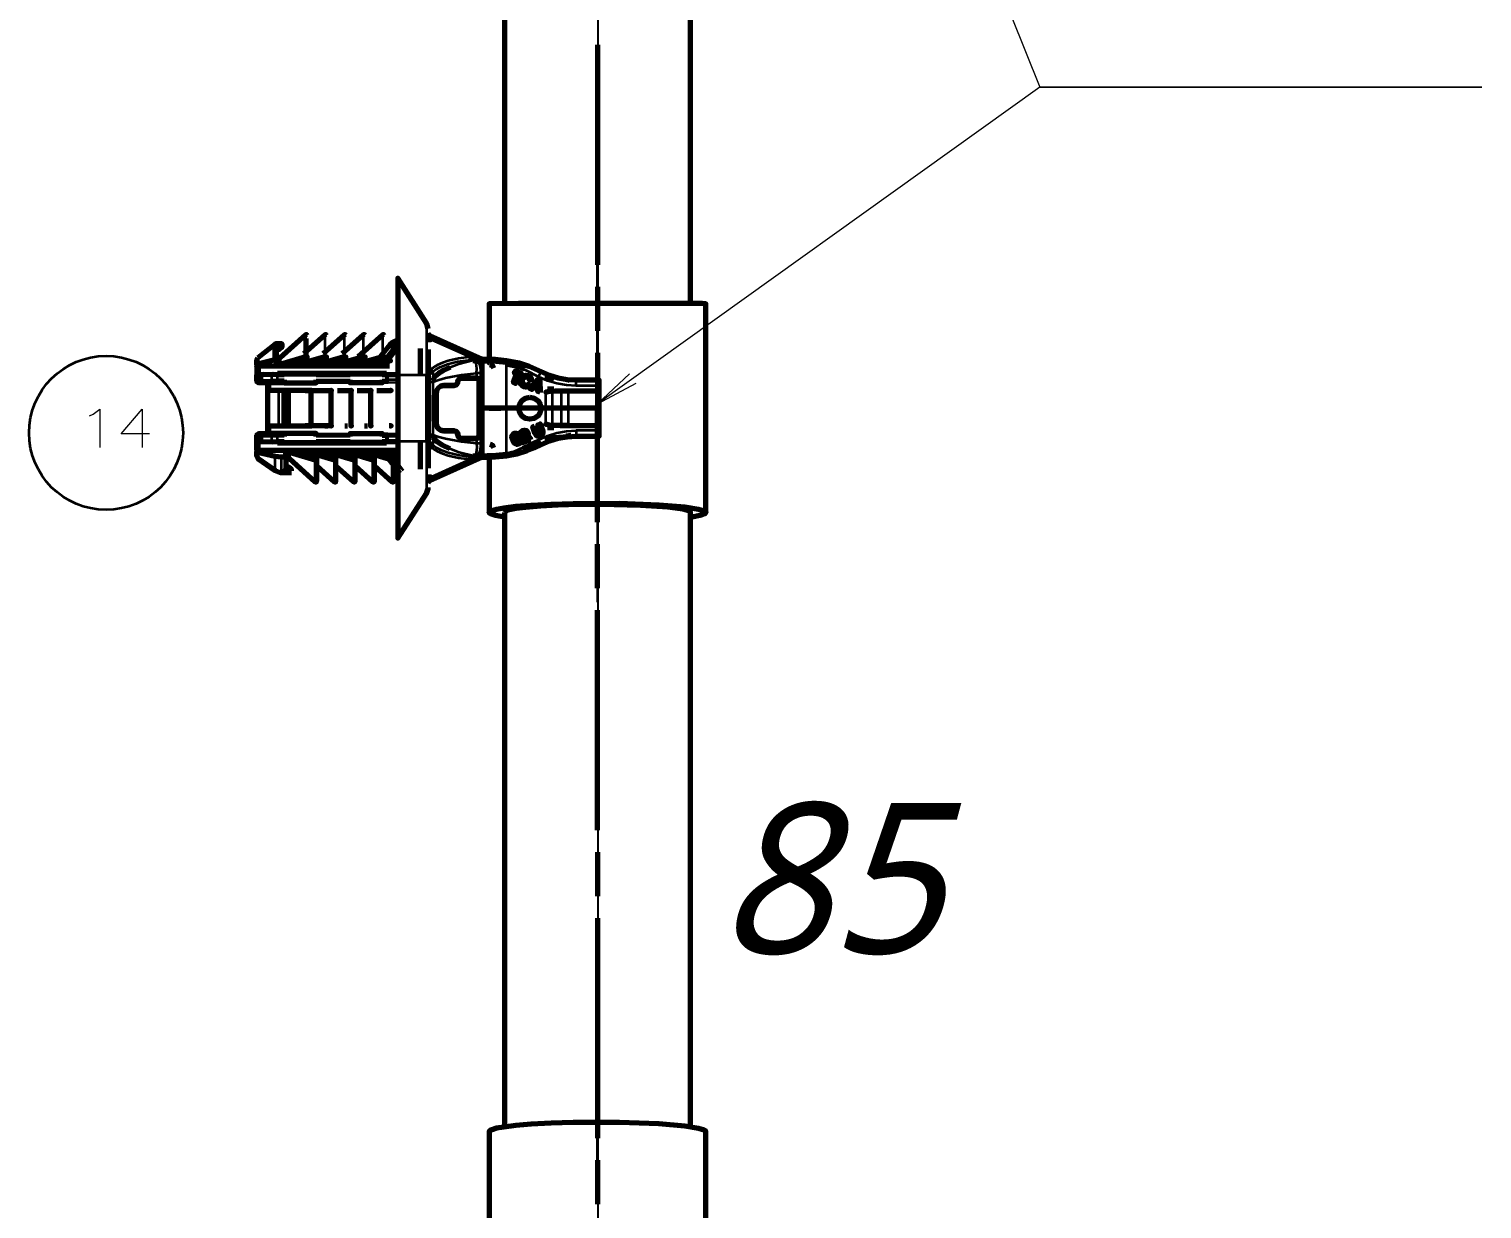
# Model space of a CAD drawing. Header units: millimetres. Extents: x 0 to 174, y 0 to 33.
# Drawn here: x 30.282 to 32.883, y 9.154 to 11.265 of the extents above; entities that cross this region are included whole.
import ezdxf

# ---------------------------------------------------------------- set-up
doc = ezdxf.new("R2010")
doc.units = ezdxf.units.MM
for name, color, linetype in [('GREEN_CENTERLINE_CONFIRMED', 7, 'Continuous'), ('GREEN_CENTERLINE_INFERRED', 7, 'Continuous'), ('PDF_Text', 7, 'Continuous')]:
    doc.layers.add(name, color=color, linetype=linetype)
doc.layers.add('PDF_Geomertry', color=7, linetype='Continuous', true_color=0x405f80)
doc.styles.add('PDF Lucida Handwriting Italic', font='')
doc.styles.get('PDF Lucida Handwriting Italic').set_extended_font_data('Lucida Handwriting', italic=True)

# ---------------------------------------------------------------- blocks, each defined once
blk = doc.blocks.new('SYM_14_051')
at = {"layer": 'PDF_Geomertry', "lineweight": 70}
for points in [[(-0.0018, -0.1567), (-0.0042, -0.1474), (-0.0049, -0.1461), (-0.056, -0.066), (-0.056, -0.2396), (-0.056, -0.3576), (-0.056, -0.4804), (-0.056, -0.5181), (-0.056, -0.5279), (-0.056, -0.5297), (-0.056, -0.5312), (-0.0049, -0.4511), (-0.0018, -0.4421), (-0.0018, -0.4406)], [(-0.2208, -0.1737), (-0.2208, -0.1796), (-0.2208, -0.2065), (-0.2671, -0.2201), (-0.2704, -0.2206), (-0.2715, -0.2206), (-0.2735, -0.2199), (-0.2735, -0.2124), (-0.2735, -0.2001), (-0.2735, -0.1911)], [(-0.2183, -0.1682), (-0.2199, -0.1667), (-0.2208, -0.1671), (-0.2671, -0.2087), (-0.2704, -0.21)], [(-0.1839, -0.1682), (-0.1854, -0.1667), (-0.1864, -0.1671), (-0.2246, -0.2014)], [(-0.1494, -0.1682), (-0.151, -0.1667), (-0.1519, -0.1671), (-0.1901, -0.2014)], [(-0.115, -0.1682), (-0.1165, -0.1667), (-0.1175, -0.1671), (-0.1557, -0.2014)], [(-0.0806, -0.1682), (-0.0821, -0.1667), (-0.0831, -0.1671), (-0.1271, -0.2067)], [(-0.0608, -0.1783), (-0.066, -0.181), (-0.0622, -0.1879), (-0.066, -0.181), (-0.0707, -0.185), (-0.09, -0.2097)], [(-0.0572, -0.1853), (-0.0608, -0.1783), (-0.0575, -0.1769), (-0.0539, -0.1765)], [(0.096, -0.2111), (0.0944, -0.2107), (0.0011, -0.1692), (0.0032, -0.1756), (0.0011, -0.1692), (-0.001, -0.1674), (-0.0018, -0.1647)], [(-0.0018, -0.1756), (-0.0011, -0.1756), (0.0032, -0.1756)], [(-0.2636, -0.1835), (-0.2636, -0.1868), (-0.2636, -0.185), (-0.2636, -0.1835), (-0.275, -0.1835), (-0.2758, -0.1837), (-0.3071, -0.2085)], [(-0.2735, -0.2124), (-0.2744, -0.2118), (-0.2758, -0.2119), (-0.2758, -0.1931), (-0.2758, -0.1887), (-0.2758, -0.1875)], [(-0.2636, -0.1868), (-0.2636, -0.1869), (-0.2636, -0.1874), (-0.2636, -0.1882), (-0.2636, -0.1889), (-0.2637, -0.1896), (-0.2642, -0.1901), (-0.2685, -0.1932), (-0.2685, -0.1911), (-0.2735, -0.1911), (-0.2736, -0.19), (-0.269, -0.1882), (-0.2719, -0.1872), (-0.275, -0.1868), (-0.2736, -0.19)], [(-0.2735, -0.2081), (-0.2715, -0.21)], [(-0.0717, -0.2206), (-0.1056, -0.2206), (-0.1072, -0.2203), (-0.1082, -0.2199), (-0.1085, -0.2197), (-0.1085, -0.2196), (-0.1085, -0.2193), (-0.1083, -0.2192), (-0.1078, -0.2189), (-0.081, -0.2093), (-0.0807, -0.209), (-0.0806, -0.2089), (-0.0806, -0.2087), (-0.0806, -0.2069), (-0.0814, -0.2065), (-0.0831, -0.2065), (-0.1271, -0.2194), (-0.131, -0.2203), (-0.1356, -0.2206), (-0.14, -0.2206), (-0.1417, -0.2203), (-0.1426, -0.2199), (-0.1429, -0.2197), (-0.1429, -0.2196), (-0.1429, -0.2193), (-0.1428, -0.2192), (-0.1422, -0.2189), (-0.1156, -0.2093), (-0.1151, -0.209), (-0.115, -0.2089), (-0.115, -0.2087), (-0.115, -0.2069), (-0.1158, -0.2065), (-0.1175, -0.2065), (-0.1615, -0.2194), (-0.1654, -0.2203), (-0.17, -0.2206), (-0.1744, -0.2206), (-0.1761, -0.2203), (-0.1771, -0.2199), (-0.1774, -0.2197), (-0.1774, -0.2196), (-0.1774, -0.2193), (-0.1772, -0.2192), (-0.1767, -0.2189), (-0.1499, -0.2093), (-0.1496, -0.209), (-0.1494, -0.2089), (-0.1494, -0.2087), (-0.1494, -0.2069), (-0.1503, -0.2065), (-0.1519, -0.2065), (-0.196, -0.2194), (-0.1999, -0.2203), (-0.2044, -0.2206), (-0.2089, -0.2206), (-0.2106, -0.2203), (-0.2117, -0.2199), (-0.2118, -0.2197), (-0.2118, -0.2196), (-0.2118, -0.2193), (-0.2117, -0.2192), (-0.2111, -0.2189), (-0.1844, -0.2093), (-0.184, -0.209), (-0.1839, -0.2089), (-0.1839, -0.2087), (-0.1839, -0.2069), (-0.1847, -0.2065), (-0.1864, -0.2065), (-0.2304, -0.2194), (-0.2343, -0.2203), (-0.2389, -0.2206), (-0.2433, -0.2206), (-0.245, -0.2203), (-0.2461, -0.2199), (-0.2462, -0.2197), (-0.2462, -0.2196), (-0.2462, -0.2193), (-0.2461, -0.2192), (-0.2456, -0.2189), (-0.2189, -0.2093), (-0.2185, -0.209), (-0.2183, -0.2089), (-0.2183, -0.2087), (-0.2183, -0.2069), (-0.2192, -0.2065), (-0.2208, -0.2065)], [(-0.0696, -0.2136), (-0.0774, -0.2151), (-0.0778, -0.2124), (-0.0718, -0.2089), (-0.0725, -0.211), (-0.0715, -0.2129), (-0.0696, -0.2136), (-0.0711, -0.2132), (-0.0722, -0.2119), (-0.0725, -0.2104), (-0.0718, -0.2089), (-0.061, -0.1949), (-0.0578, -0.1922), (-0.0564, -0.1915)], [(-0.0644, -0.1897), (-0.0707, -0.185)], [(-0.0165, -0.1917), (-0.0165, -0.2396)], [(-0.0018, -0.1932), (-0.0018, -0.2078), (-0.0018, -0.2396), (-0.0018, -0.3576), (-0.0018, -0.3893), (-0.0018, -0.4057)], [(0.0715, -0.2072), (0.074, -0.2087), (0.0743, -0.209), (0.081, -0.2108), (0.0881, -0.2111), (0.0888, -0.2111), (0.09, -0.2111), (0.0926, -0.2111), (0.0992, -0.2111), (0.0974, -0.2115), (0.0954, -0.2129), (0.0944, -0.2161)], [(0.0944, -0.2107), (0.0743, -0.2072)], [(-0.3089, -0.2124), (-0.3089, -0.2126), (-0.3089, -0.2147), (-0.3089, -0.2212), (-0.3089, -0.2147), (-0.3089, -0.2129), (-0.3089, -0.2124), (-0.3069, -0.2085)], [(-0.2758, -0.2119), (-0.3071, -0.22), (-0.3089, -0.2212), (-0.3089, -0.2244), (-0.3089, -0.2307), (-0.3089, -0.2344), (-0.3089, -0.2376), (-0.3089, -0.2399), (-0.3089, -0.2406), (-0.3085, -0.2387), (-0.3074, -0.2371), (-0.3058, -0.236), (-0.3039, -0.2357)], [(-0.3089, -0.2244), (-0.3087, -0.224), (-0.3085, -0.2237), (-0.3075, -0.2233), (-0.3058, -0.2229), (-0.3039, -0.2228), (-0.071, -0.2228)], [(-0.0712, -0.2131), (-0.0726, -0.2112), (-0.0729, -0.2096)], [(-0.0718, -0.2089), (-0.0718, -0.2089)], [(0.0065, -0.2331), (0.0039, -0.2343), (0.0011, -0.2339), (-0.001, -0.2321), (-0.0018, -0.2294)], [(0.0375, -0.2256), (0.0258, -0.2311), (0.0165, -0.2367), (0.0115, -0.2407), (0.0071, -0.2453)], [(0.0785, -0.2132), (0.0783, -0.2132)], [(0.0786, -0.2132), (0.0821, -0.2136), (0.0863, -0.215), (0.0876, -0.2122), (0.0896, -0.2112), (0.09, -0.2111)], [(0.0926, -0.2111), (0.091, -0.2115), (0.0894, -0.2125), (0.0885, -0.2142), (0.0882, -0.2161)], [(0.0946, -0.3811), (0.0946, -0.2161)], [(0.0992, -0.3861), (0.1075, -0.3861), (0.1183, -0.3858), (0.1383, -0.3837), (0.1571, -0.38), (0.1754, -0.3744), (0.1881, -0.3694), (0.2003, -0.3637), (0.2151, -0.3572), (0.2307, -0.3524), (0.2468, -0.3496), (0.2629, -0.3486), (0.3043, -0.3486), (0.3043, -0.3386), (0.3043, -0.3324), (0.3043, -0.3299), (0.3043, -0.3274), (0.3043, -0.2699), (0.3043, -0.2674), (0.3043, -0.2649), (0.3043, -0.2586), (0.3043, -0.2486), (0.2629, -0.2486), (0.2468, -0.2476), (0.2307, -0.2447), (0.2151, -0.24), (0.2003, -0.2335), (0.1788, -0.224), (0.161, -0.2182), (0.1383, -0.2135), (0.1183, -0.2114), (0.1075, -0.2111), (0.0992, -0.2111)], [(0.1079, -0.2174), (0.1075, -0.2174), (0.1067, -0.2142), (0.1043, -0.2119), (0.1013, -0.2111)], [(0.1039, -0.2161), (0.105, -0.2125), (0.1061, -0.2115), (0.1075, -0.2111)], [(0.1157, -0.2271), (0.1144, -0.2237), (0.1125, -0.2219), (0.1092, -0.2211)], [(0.1704, -0.2279), (0.1557, -0.2235), (0.1407, -0.2203)], [(-0.2892, -0.2533), (-0.3039, -0.2533), (-0.3058, -0.2529), (-0.3074, -0.2519), (-0.3085, -0.2503), (-0.3089, -0.2483), (-0.3089, -0.2482), (-0.3089, -0.2407), (-0.3089, -0.2406)], [(-0.3089, -0.2407), (-0.3087, -0.2407), (-0.2996, -0.2407)], [(-0.3089, -0.2482), (-0.3087, -0.2482), (-0.2996, -0.2481)], [(-0.2597, -0.344), (-0.2853, -0.344), (-0.2878, -0.344), (-0.289, -0.344), (-0.2892, -0.344), (-0.2892, -0.3392), (-0.2892, -0.3301), (-0.2876, -0.3301), (-0.2835, -0.3301), (-0.2771, -0.3301), (-0.2694, -0.3301), (-0.2622, -0.3301), (-0.2597, -0.3301), (-0.2587, -0.3301), (-0.2568, -0.3301), (-0.2537, -0.3301), (-0.2526, -0.3301), (-0.2497, -0.3301), (-0.2417, -0.3301), (-0.229, -0.3301), (-0.2133, -0.3301), (-0.2115, -0.3301), (-0.2103, -0.3301), (-0.2106, -0.3301), (-0.2114, -0.3301), (-0.2114, -0.2671), (-0.2103, -0.2671), (-0.2106, -0.2671), (-0.2115, -0.2671), (-0.2133, -0.2671), (-0.229, -0.2671), (-0.2417, -0.2671), (-0.2497, -0.2671), (-0.2526, -0.2671), (-0.2526, -0.2671), (-0.2528, -0.2671), (-0.2529, -0.2671), (-0.2537, -0.2671), (-0.2568, -0.2671), (-0.2597, -0.2671), (-0.2604, -0.2671), (-0.2622, -0.2671), (-0.2694, -0.2671), (-0.2771, -0.2671), (-0.2835, -0.2671), (-0.2876, -0.2671), (-0.2892, -0.2671), (-0.2892, -0.2581), (-0.2892, -0.2532), (-0.289, -0.2532), (-0.2878, -0.2532), (-0.2853, -0.2532), (-0.2892, -0.2532)], [(-0.2597, -0.2532), (-0.2853, -0.2532)], [(-0.2717, -0.236), (-0.0765, -0.236)], [(-0.2022, -0.2408), (-0.2022, -0.2374), (-0.2597, -0.2374), (-0.2597, -0.2408)], [(-0.2597, -0.2479), (-0.2597, -0.2533), (-0.2022, -0.2533), (-0.2022, -0.2479)], [(-0.084, -0.2408), (-0.084, -0.2374), (-0.1415, -0.2374), (-0.1415, -0.2408)], [(-0.084, -0.2479), (-0.084, -0.2533), (-0.1415, -0.2533), (-0.1415, -0.2479)], [(0.0201, -0.3378), (0.0174, -0.336), (0.0142, -0.3319), (0.0129, -0.3264), (0.0129, -0.3017), (0.0129, -0.2956), (0.0129, -0.2708), (0.0142, -0.2653), (0.0174, -0.2612), (0.0201, -0.2593), (0.0254, -0.2581), (0.0201, -0.2593)], [(0.0256, -0.2581), (0.045, -0.2579), (0.0256, -0.2581), (0.0254, -0.2581)], [(0.0488, -0.2567), (0.0508, -0.2539), (0.0513, -0.2521), (0.0497, -0.2558), (0.0488, -0.2567), (0.045, -0.2579)], [(0.0513, -0.2521), (0.0513, -0.2517), (0.0513, -0.251), (0.0519, -0.2482), (0.0536, -0.2461), (0.0575, -0.2447), (0.0536, -0.2461)], [(0.0575, -0.2447), (0.0844, -0.2446), (0.0846, -0.2446), (0.0844, -0.2446), (0.0576, -0.2447)], [(0.0844, -0.2446), (0.0844, -0.2446)], [(0.0882, -0.2461), (0.0894, -0.2496), (0.0882, -0.2461), (0.0865, -0.245), (0.0846, -0.2446)], [(0.0846, -0.3526), (0.0867, -0.3521), (0.0883, -0.3508), (0.0896, -0.3476), (0.0894, -0.3144), (0.0894, -0.3033), (0.0894, -0.2594), (0.0894, -0.2496)], [(0.2228, -0.2461), (0.2071, -0.2437)], [(0.2493, -0.2483), (0.2497, -0.2481), (0.25, -0.2479)], [(-0.2892, -0.3301), (-0.2892, -0.2671)], [(-0.2597, -0.2671), (-0.2597, -0.3301)], [(-0.2526, -0.2671), (-0.2526, -0.3301)], [(-0.2221, -0.2671), (-0.2186, -0.2671), (-0.2176, -0.2671), (-0.2174, -0.2671), (-0.2172, -0.2671), (-0.2172, -0.2671), (-0.2171, -0.2671), (-0.2143, -0.2671), (-0.2062, -0.2671), (-0.1936, -0.2671), (-0.1779, -0.2671), (-0.1761, -0.2671), (-0.1751, -0.2671), (-0.1749, -0.2671), (-0.176, -0.2671), (-0.176, -0.3301), (-0.1751, -0.3301), (-0.1749, -0.3301), (-0.1761, -0.3301), (-0.1779, -0.3301), (-0.1936, -0.3301), (-0.2062, -0.3301), (-0.2143, -0.3301), (-0.2171, -0.3301), (-0.2221, -0.3301)], [(-0.1867, -0.2671), (-0.1832, -0.2671), (-0.1822, -0.2671), (-0.1818, -0.2671), (-0.1818, -0.2671), (-0.1817, -0.2671), (-0.1817, -0.2671)], [(-0.1644, -0.2671), (-0.1582, -0.2671), (-0.1424, -0.2671), (-0.1407, -0.2671), (-0.1397, -0.2671), (-0.1394, -0.2671), (-0.1406, -0.2671), (-0.1406, -0.3301), (-0.1397, -0.3301), (-0.1394, -0.3301), (-0.1407, -0.3301), (-0.1424, -0.3301)], [(-0.1513, -0.2671), (-0.1478, -0.2671), (-0.1467, -0.2671), (-0.1464, -0.2671), (-0.1464, -0.2671), (-0.1462, -0.2671), (-0.1462, -0.2671)], [(-0.129, -0.2671), (-0.1228, -0.2671), (-0.1069, -0.2671), (-0.1053, -0.2671), (-0.1043, -0.2671), (-0.104, -0.2671), (-0.1051, -0.2671), (-0.1051, -0.3301), (-0.1043, -0.3301), (-0.104, -0.3301), (-0.1053, -0.3301), (-0.1069, -0.3301)], [(-0.1157, -0.2671), (-0.1122, -0.2671), (-0.1112, -0.2671), (-0.111, -0.2671), (-0.1108, -0.2671), (-0.1108, -0.2671), (-0.1108, -0.2671)], [(-0.0936, -0.2671), (-0.0872, -0.2671), (-0.0715, -0.2671), (-0.0699, -0.2671), (-0.0689, -0.2671), (-0.0686, -0.2671), (-0.0685, -0.2671), (-0.0685, -0.2671), (-0.0683, -0.2671), (-0.0685, -0.2671), (-0.0697, -0.2671)], [(0.2207, -0.2681), (0.2085, -0.2699), (0.2203, -0.2664), (0.2207, -0.2681), (0.2254, -0.2676), (0.235, -0.2674), (0.3043, -0.2674)], [(0.2115, -0.2636), (0.2228, -0.2636)], [(0.0129, -0.3017), (0.0129, -0.2956)], [(-0.1867, -0.3301), (-0.1817, -0.3301)], [(-0.1513, -0.3301), (-0.1462, -0.3301)], [(-0.1157, -0.3301), (-0.1108, -0.3301)], [(-0.0697, -0.3301), (-0.0715, -0.3301)], [(0.0254, -0.339), (0.0201, -0.3378), (0.0254, -0.339), (0.0256, -0.339)], [(0.3043, -0.3299), (0.235, -0.3299), (0.2254, -0.3296), (0.2207, -0.3292), (0.2203, -0.3308), (0.2085, -0.3274), (0.2207, -0.3292)], [(0.2228, -0.3336), (0.2115, -0.3336)], [(-0.2996, -0.3492), (-0.3087, -0.349), (-0.3089, -0.349), (-0.3089, -0.3487), (-0.3085, -0.3469), (-0.3074, -0.3453), (-0.3058, -0.3443), (-0.3039, -0.3439), (-0.2892, -0.3439)], [(-0.0556, -0.3744), (-0.3039, -0.3744), (-0.3075, -0.3739), (-0.3085, -0.3735), (-0.3087, -0.3732), (-0.3089, -0.3728), (-0.3089, -0.3665), (-0.3089, -0.3628), (-0.3089, -0.3596), (-0.3089, -0.3574), (-0.3089, -0.3567), (-0.3089, -0.3565), (-0.3089, -0.349)], [(-0.3089, -0.3565), (-0.3087, -0.3565), (-0.2996, -0.3564)], [(-0.3089, -0.3567), (-0.3085, -0.3585), (-0.3074, -0.3601), (-0.3058, -0.3611), (-0.3039, -0.3615)], [(-0.2853, -0.344), (-0.2878, -0.344), (-0.289, -0.344), (-0.2892, -0.344)], [(-0.0765, -0.3612), (-0.2717, -0.3612)], [(-0.2022, -0.3493), (-0.2022, -0.3437), (-0.2597, -0.3437), (-0.2597, -0.3493)], [(-0.2597, -0.3564), (-0.2597, -0.3599), (-0.2022, -0.3599), (-0.2022, -0.3564)], [(-0.1415, -0.3493), (-0.1415, -0.3437), (-0.084, -0.3437), (-0.084, -0.3493)], [(-0.084, -0.3564), (-0.084, -0.3599), (-0.1415, -0.3599), (-0.1415, -0.3564)], [(-0.0165, -0.3576), (-0.0165, -0.4074)], [(0.0371, -0.3715), (0.0233, -0.3647), (0.0144, -0.3589), (0.0071, -0.3518)], [(0.045, -0.3392), (0.0256, -0.339), (0.045, -0.3392), (0.0474, -0.3397)], [(0.0514, -0.3456), (0.0501, -0.3418), (0.0474, -0.3397), (0.0503, -0.3421), (0.0514, -0.3454), (0.0514, -0.3456), (0.0514, -0.3462), (0.0528, -0.3503), (0.0536, -0.351)], [(0.0513, -0.3462), (0.0513, -0.3456)], [(0.0528, -0.3503), (0.0514, -0.3474), (0.0514, -0.3468), (0.0514, -0.3464), (0.0514, -0.3462)], [(0.1157, -0.3696), (0.1144, -0.3662), (0.1125, -0.3644), (0.1092, -0.3636)], [(0.1683, -0.37), (0.1828, -0.3646), (0.1967, -0.3582)], [(0.2071, -0.3535), (0.2228, -0.3511), (0.2493, -0.3489), (0.2497, -0.3492), (0.25, -0.3492), (0.2499, -0.3487), (0.2493, -0.3431)], [(-0.3089, -0.3728), (-0.3089, -0.3758), (-0.3068, -0.3772), (-0.2758, -0.3842), (-0.2706, -0.3851), (-0.2646, -0.3854), (-0.2586, -0.3854), (-0.2567, -0.3847), (-0.2567, -0.3967), (-0.2567, -0.4056), (-0.2569, -0.4071)], [(-0.3089, -0.3846), (-0.3089, -0.3843), (-0.3089, -0.3824), (-0.3089, -0.3758), (-0.3089, -0.3824), (-0.3089, -0.384), (-0.3089, -0.3846), (-0.3068, -0.3886), (-0.2758, -0.4103)], [(-0.2567, -0.3847), (-0.2567, -0.3774), (-0.2561, -0.3769), (-0.2547, -0.3767), (-0.2536, -0.3767), (-0.2504, -0.3771), (-0.204, -0.3907), (-0.2015, -0.3903)], [(-0.2547, -0.3872), (-0.2567, -0.3892)], [(-0.2536, -0.3872), (-0.2504, -0.3885), (-0.204, -0.4301), (-0.2019, -0.43), (-0.2017, -0.429)], [(-0.2015, -0.429), (-0.2015, -0.4283), (-0.2015, -0.4262), (-0.2015, -0.4185), (-0.2015, -0.4061), (-0.2015, -0.3903), (-0.2015, -0.3883), (-0.2017, -0.3883), (-0.2017, -0.3882), (-0.2021, -0.3879), (-0.2288, -0.3783), (-0.2293, -0.3781), (-0.2296, -0.3778), (-0.2296, -0.3776), (-0.2296, -0.3775), (-0.2293, -0.3772), (-0.2282, -0.3768), (-0.2267, -0.3767), (-0.2222, -0.3767), (-0.2176, -0.3769), (-0.2136, -0.3778), (-0.1696, -0.3907), (-0.1671, -0.3903)], [(-0.1671, -0.429), (-0.1671, -0.4283), (-0.1671, -0.4262), (-0.1671, -0.4185), (-0.1671, -0.4061), (-0.1671, -0.3903), (-0.1671, -0.3883), (-0.1672, -0.3883), (-0.1672, -0.3882), (-0.1676, -0.3879), (-0.1943, -0.3783), (-0.1949, -0.3781), (-0.195, -0.3778), (-0.1951, -0.3776), (-0.1951, -0.3775), (-0.1949, -0.3772), (-0.1938, -0.3768), (-0.1922, -0.3767), (-0.1878, -0.3767), (-0.1832, -0.3769), (-0.1792, -0.3778), (-0.1351, -0.3907), (-0.1326, -0.3903)], [(-0.1671, -0.4014), (-0.1351, -0.4301), (-0.1331, -0.43), (-0.1326, -0.429), (-0.1326, -0.4283), (-0.1326, -0.4262), (-0.1326, -0.4185), (-0.1326, -0.4061), (-0.1326, -0.3903), (-0.1326, -0.3883), (-0.1326, -0.3883), (-0.1328, -0.3882), (-0.1332, -0.3879), (-0.1599, -0.3783), (-0.1604, -0.3781), (-0.1606, -0.3778), (-0.1607, -0.3776), (-0.1607, -0.3775), (-0.1604, -0.3772), (-0.1593, -0.3768), (-0.1576, -0.3767), (-0.1533, -0.3767), (-0.1487, -0.3769), (-0.1447, -0.3778), (-0.1007, -0.3907), (-0.0982, -0.3903)], [(-0.1326, -0.4014), (-0.1007, -0.4301), (-0.0986, -0.43), (-0.0982, -0.429), (-0.0982, -0.4283), (-0.0982, -0.4262), (-0.0982, -0.4185), (-0.0982, -0.4061), (-0.0982, -0.3903), (-0.0982, -0.3883), (-0.0982, -0.3883), (-0.0983, -0.3882), (-0.0987, -0.3879), (-0.1254, -0.3783), (-0.126, -0.3781), (-0.1261, -0.3778), (-0.1262, -0.3776), (-0.1261, -0.3775), (-0.126, -0.3772), (-0.1249, -0.3768), (-0.1232, -0.3767), (-0.1189, -0.3767), (-0.1143, -0.3769), (-0.1103, -0.3778), (-0.0662, -0.3907), (-0.0637, -0.3903)], [(-0.0982, -0.4014), (-0.0662, -0.4301), (-0.0642, -0.43), (-0.0637, -0.429), (-0.0637, -0.4283), (-0.0637, -0.4262), (-0.0637, -0.4185), (-0.0637, -0.4061), (-0.0637, -0.3903), (-0.0637, -0.3883), (-0.0637, -0.3883), (-0.0639, -0.3882), (-0.0643, -0.3879), (-0.091, -0.3783), (-0.0915, -0.3781), (-0.0917, -0.3778), (-0.0918, -0.3776), (-0.0917, -0.3775), (-0.0915, -0.3772), (-0.0904, -0.3768), (-0.0888, -0.3767), (-0.0888, -0.3872)], [(-0.0888, -0.3767), (-0.0565, -0.3767)], [(-0.074, -0.3867), (-0.0528, -0.4147)], [(-0.0736, -0.3821), (-0.0674, -0.3821), (-0.0658, -0.3821), (-0.0621, -0.3821), (-0.0608, -0.3821)], [(-0.0556, -0.3883), (-0.0613, -0.3849), (-0.0608, -0.3821), (-0.0532, -0.3836)], [(-0.0018, -0.4325), (-0.001, -0.4299), (0.0011, -0.4279), (0.0032, -0.4217), (-0.0018, -0.4217), (0.0032, -0.4217), (0.0011, -0.4279), (0.0944, -0.3864), (0.0743, -0.39)], [(0.0715, -0.39), (0.074, -0.3883), (0.0743, -0.3882), (0.081, -0.3864), (0.0881, -0.3861), (0.0889, -0.3861), (0.09, -0.3861), (0.0926, -0.3861), (0.0971, -0.3861), (0.0992, -0.3861), (0.0985, -0.3861), (0.0957, -0.3844), (0.0944, -0.3811)], [(0.0783, -0.3839), (0.0785, -0.384), (0.0821, -0.3836), (0.0863, -0.3822), (0.0868, -0.3837), (0.0879, -0.3853), (0.0896, -0.386), (0.09, -0.3861)], [(0.0971, -0.3861), (0.0939, -0.3847), (0.0924, -0.3817), (0.0924, -0.3811)], [(0.096, -0.3861), (0.0944, -0.3864)], [(0.1013, -0.3861), (0.1043, -0.3853), (0.1067, -0.3829), (0.1075, -0.3799)], [(-0.2758, -0.4101), (-0.2669, -0.4136), (-0.2646, -0.4137), (-0.2468, -0.4137)], [(-0.2468, -0.4104), (-0.2468, -0.409), (-0.2468, -0.4083), (-0.2471, -0.4076), (-0.2475, -0.4071), (-0.2518, -0.404), (-0.2547, -0.4019)], [(-0.2015, -0.4014), (-0.1696, -0.4301), (-0.1675, -0.43), (-0.1672, -0.429)]]:
    blk.add_lwpolyline(points, dxfattribs=at)
at = {"layer": 'PDF_Geomertry', "lineweight": 35}
for points in [[(-0.0049, -0.1461), (-0.0049, -0.2396), (-0.056, -0.2396)], [(-0.2208, -0.1737), (-0.2208, -0.1671)], [(-0.1864, -0.2065), (-0.1864, -0.1778), (-0.1864, -0.1699), (-0.1864, -0.1683), (-0.1864, -0.1671)], [(-0.1519, -0.2065), (-0.1519, -0.1778), (-0.1519, -0.1699), (-0.1519, -0.1683), (-0.1519, -0.1671)], [(-0.1175, -0.2065), (-0.1175, -0.1778), (-0.1175, -0.1699), (-0.1175, -0.1683), (-0.1175, -0.1671)], [(-0.0831, -0.2065), (-0.0831, -0.1778), (-0.0831, -0.1699), (-0.0831, -0.1683), (-0.0831, -0.1671)], [(-0.0018, -0.1756), (-0.0004, -0.1756), (0.0032, -0.1756), (0.0743, -0.2072), (0.0715, -0.2072), (0.0524, -0.2097), (0.0339, -0.214), (0.0238, -0.2175), (0.0144, -0.2218), (0.0085, -0.2253), (0.0032, -0.2294), (0.0051, -0.2317), (0.0058, -0.2324), (0.0064, -0.2329), (0.0064, -0.2331), (0.0065, -0.2331), (0.0124, -0.2285), (0.019, -0.2249), (0.0324, -0.2197), (0.0508, -0.215), (0.0742, -0.2118)], [(-0.275, -0.1868), (-0.2636, -0.1868)], [(-0.2685, -0.1911), (-0.269, -0.1882), (-0.2636, -0.1882)], [(-0.2304, -0.2194), (-0.2304, -0.2101), (-0.2304, -0.2076), (-0.2304, -0.2069), (-0.2304, -0.2068), (-0.2304, -0.2068), (-0.2304, -0.2067)], [(-0.196, -0.2194), (-0.196, -0.2067)], [(-0.1615, -0.2194), (-0.1615, -0.2067)], [(-0.1271, -0.2194), (-0.1271, -0.2067)], [(-0.0572, -0.1853), (-0.0622, -0.1879), (-0.0644, -0.1897), (-0.0824, -0.2128), (-0.0858, -0.2129), (-0.0888, -0.2121), (-0.09, -0.211), (-0.0901, -0.2104), (-0.09, -0.2097)], [(-0.0778, -0.2124), (-0.0786, -0.2128), (-0.0633, -0.1931)], [(-0.0578, -0.1922), (-0.0582, -0.1915), (-0.0592, -0.1897), (-0.0633, -0.1931), (-0.061, -0.1949)], [(-0.0592, -0.1897), (-0.0578, -0.1889), (-0.0564, -0.1915)], [(0.0743, -0.2072), (0.0743, -0.209)], [(-0.3039, -0.2228), (-0.3039, -0.2307), (-0.3074, -0.2307), (-0.3089, -0.2307)], [(-0.3039, -0.2307), (-0.3039, -0.2357), (-0.3064, -0.2364), (-0.3082, -0.2382), (-0.3089, -0.2407)], [(-0.3071, -0.2085), (-0.3071, -0.22)], [(-0.2715, -0.2206), (-0.2715, -0.21)], [(-0.2704, -0.21), (-0.2704, -0.2206)], [(-0.2671, -0.2087), (-0.2671, -0.2201)], [(-0.2433, -0.2206), (-0.2433, -0.21)], [(-0.2389, -0.21), (-0.2389, -0.2206)], [(-0.2089, -0.2206), (-0.2089, -0.21)], [(-0.2044, -0.21), (-0.2044, -0.2206)], [(-0.1744, -0.2206), (-0.1744, -0.21)], [(-0.17, -0.21), (-0.17, -0.2206)], [(-0.14, -0.2206), (-0.14, -0.21)], [(-0.1356, -0.21), (-0.1356, -0.2206)], [(-0.1056, -0.2206), (-0.1056, -0.21)], [(-0.0824, -0.2151), (-0.0883, -0.2143), (-0.0914, -0.2128), (-0.0922, -0.2119), (-0.0925, -0.2115), (-0.0925, -0.2111), (-0.0924, -0.2107)], [(-0.0774, -0.2151), (-0.0786, -0.2151), (-0.0786, -0.2128), (-0.0824, -0.2128), (-0.0824, -0.2151), (-0.0786, -0.2151)], [(-0.0696, -0.2136), (-0.0696, -0.2136)], [(0.0065, -0.2331), (0.0071, -0.2453), (0.0046, -0.2468), (0.0015, -0.2468), (-0.0008, -0.2453), (-0.0018, -0.2428)], [(0.0071, -0.2453), (0.0071, -0.2511), (0.0172, -0.2475), (0.0293, -0.2444), (0.0576, -0.239), (0.0849, -0.2361), (0.085, -0.2275), (0.0839, -0.2182), (0.0825, -0.215), (0.0803, -0.2132), (0.0786, -0.2132), (0.0785, -0.2132), (0.0786, -0.2132), (0.0793, -0.2131), (0.0896, -0.2112)], [(0.0783, -0.2132), (0.0532, -0.2199), (0.0375, -0.2256)], [(0.09, -0.2111), (0.0742, -0.2118), (0.074, -0.2087)], [(0.0863, -0.215), (0.0882, -0.2161), (0.09, -0.2201), (0.0912, -0.2251), (0.0921, -0.236), (0.0849, -0.2361), (0.0846, -0.2446)], [(0.0882, -0.2161), (0.0944, -0.2161), (0.0946, -0.2161), (0.1039, -0.2161), (0.1194, -0.2165), (0.1376, -0.2183), (0.1381, -0.2153), (0.1382, -0.2142), (0.1383, -0.2135)], [(0.1957, -0.2424), (0.1887, -0.2389), (0.1817, -0.2354), (0.1747, -0.2317), (0.1676, -0.2281), (0.1531, -0.2219), (0.1376, -0.2183), (0.1376, -0.3787), (0.1531, -0.3753), (0.1676, -0.369), (0.1747, -0.3654), (0.1817, -0.3618), (0.1887, -0.3583), (0.1957, -0.3549), (0.1997, -0.3625), (0.2003, -0.3637)], [(0.2629, -0.2586), (0.2456, -0.2576), (0.2283, -0.2544), (0.2117, -0.2494), (0.1957, -0.2424), (0.1986, -0.2367), (0.1997, -0.2347), (0.2003, -0.2335)], [(-0.2996, -0.2481), (-0.299, -0.2512), (-0.2983, -0.2524), (-0.2975, -0.2529), (-0.2969, -0.2529), (-0.3021, -0.2531), (-0.3037, -0.2531), (-0.3039, -0.2531), (-0.3039, -0.2531), (-0.3058, -0.2526), (-0.3074, -0.2517), (-0.3085, -0.25), (-0.3089, -0.2482)], [(-0.3039, -0.2357), (-0.3039, -0.2357), (-0.3037, -0.2357), (-0.3021, -0.2358), (-0.2969, -0.2358), (-0.2981, -0.2362), (-0.2989, -0.2372), (-0.2996, -0.2407), (-0.2996, -0.2481), (-0.2822, -0.2479), (-0.2814, -0.2514), (-0.2806, -0.2525), (-0.2796, -0.2529), (-0.2969, -0.2529)], [(-0.3039, -0.2357), (-0.3039, -0.2357)], [(-0.2969, -0.2358), (-0.2796, -0.236), (-0.28, -0.236), (-0.2808, -0.2367), (-0.2815, -0.2376), (-0.2822, -0.2408), (-0.2996, -0.2407)], [(-0.2853, -0.2581), (-0.2892, -0.2581)], [(-0.2853, -0.2532), (-0.2853, -0.2581), (-0.2853, -0.2671)], [(-0.2796, -0.236), (-0.2717, -0.236), (-0.2717, -0.2408), (-0.2822, -0.2408), (-0.2822, -0.2479), (-0.2717, -0.2479), (-0.2717, -0.2529)], [(-0.2597, -0.2529), (-0.2717, -0.2529), (-0.2796, -0.2529)], [(-0.2597, -0.2479), (-0.2717, -0.2479), (-0.2717, -0.2408), (-0.2597, -0.2408)], [(-0.2022, -0.2408), (-0.1415, -0.2408)], [(-0.2022, -0.2479), (-0.1415, -0.2479)], [(-0.1415, -0.2529), (-0.2022, -0.2529)], [(-0.084, -0.2408), (-0.0765, -0.2408), (-0.0765, -0.236), (-0.0743, -0.236), (-0.0743, -0.236), (-0.0743, -0.236), (-0.0743, -0.2361), (-0.0744, -0.2364), (-0.0747, -0.2408), (-0.0553, -0.2408)], [(-0.084, -0.2479), (-0.0765, -0.2479), (-0.0765, -0.2529), (-0.084, -0.2529)], [(-0.0553, -0.2479), (-0.0747, -0.2479), (-0.0744, -0.2525), (-0.0743, -0.2528), (-0.0743, -0.2528), (-0.0743, -0.2528), (-0.0743, -0.2529), (-0.0765, -0.2529)], [(-0.0743, -0.236), (-0.0547, -0.236)], [(-0.0547, -0.2528), (-0.0743, -0.2529)], [(-0.056, -0.3576), (-0.0049, -0.3576), (-0.0049, -0.2396), (-0.0018, -0.2396)], [(-0.0018, -0.3475), (-0.0015, -0.3468), (-0.0008, -0.3461), (0.0015, -0.3453), (0.006, -0.3456), (0.0071, -0.3461), (0.0064, -0.2986), (0.0071, -0.2511), (0.0046, -0.2519), (0.0015, -0.2519), (-0.0007, -0.2511), (-0.0014, -0.2506), (-0.0018, -0.25), (-0.0018, -0.2496)], [(0.0846, -0.3526), (0.0849, -0.3611), (0.0921, -0.3612), (0.0926, -0.2986), (0.0921, -0.236)], [(0.3043, -0.2586), (0.2629, -0.2586), (0.2629, -0.2486)], [(-0.2694, -0.3301), (-0.2694, -0.2671)], [(-0.2622, -0.3301), (-0.2622, -0.2671)], [(-0.2133, -0.3301), (-0.2133, -0.2671)], [(-0.1779, -0.2671), (-0.1779, -0.3301)], [(-0.1424, -0.2671), (-0.1424, -0.3301)], [(-0.1069, -0.2671), (-0.1069, -0.3301)], [(0.2207, -0.3292), (0.2206, -0.3274), (0.2085, -0.3274), (0.2085, -0.2699), (0.2206, -0.2699), (0.2207, -0.2681)], [(0.2203, -0.2664), (0.2269, -0.2653), (0.235, -0.2649), (0.235, -0.2674)], [(0.2374, -0.3299), (0.2372, -0.3299), (0.2372, -0.3297), (0.2371, -0.3297), (0.2369, -0.3292), (0.2367, -0.3274), (0.2206, -0.3274), (0.2206, -0.2699), (0.2367, -0.2699), (0.2369, -0.2681), (0.2371, -0.2675), (0.2372, -0.2674), (0.2372, -0.2674), (0.2374, -0.2674)], [(0.235, -0.2649), (0.3043, -0.2649)], [(0.2489, -0.3299), (0.2489, -0.3292), (0.2489, -0.3274), (0.2367, -0.3274), (0.2367, -0.2699), (0.2489, -0.2699), (0.2489, -0.2681), (0.2489, -0.2674)], [(0.3043, -0.2699), (0.2489, -0.2699), (0.2489, -0.3274), (0.3043, -0.3274)], [(-0.2853, -0.3301), (-0.2853, -0.3392), (-0.2853, -0.344)], [(0.235, -0.3324), (0.2269, -0.3319), (0.2203, -0.3308)], [(0.3043, -0.3324), (0.235, -0.3324), (0.235, -0.3299)], [(-0.3089, -0.349), (-0.3085, -0.3472), (-0.3074, -0.3456), (-0.3058, -0.3444), (-0.3039, -0.3442), (-0.3039, -0.3442), (-0.3037, -0.3442), (-0.3021, -0.3442), (-0.2969, -0.3442), (-0.2975, -0.3443), (-0.2983, -0.3449), (-0.299, -0.346), (-0.2996, -0.3492), (-0.2996, -0.3564), (-0.2822, -0.3564), (-0.2814, -0.3599), (-0.2806, -0.3608), (-0.2796, -0.3612), (-0.2969, -0.3614), (-0.2975, -0.3612), (-0.2983, -0.3607), (-0.299, -0.3596), (-0.2996, -0.3564)], [(-0.3039, -0.3665), (-0.3039, -0.3615), (-0.3058, -0.3611), (-0.3074, -0.36), (-0.3085, -0.3585), (-0.3089, -0.3565)], [(-0.2969, -0.3614), (-0.3021, -0.3614), (-0.3037, -0.3614), (-0.3039, -0.3615), (-0.3039, -0.3615)], [(-0.3039, -0.3615), (-0.3039, -0.3615)], [(-0.2969, -0.3442), (-0.2796, -0.3443), (-0.28, -0.3444), (-0.2808, -0.345), (-0.2815, -0.3461), (-0.2822, -0.3493), (-0.2996, -0.3492)], [(-0.2892, -0.3392), (-0.2881, -0.3392), (-0.2853, -0.3392)], [(-0.2597, -0.3564), (-0.2717, -0.3564), (-0.2717, -0.3493), (-0.2822, -0.3493), (-0.2822, -0.3564), (-0.2717, -0.3564), (-0.2717, -0.3612), (-0.2796, -0.3612)], [(-0.2796, -0.3443), (-0.2717, -0.3443), (-0.2597, -0.3443)], [(-0.2597, -0.3493), (-0.2717, -0.3493), (-0.2717, -0.3443)], [(-0.2022, -0.3443), (-0.1415, -0.3443)], [(-0.1415, -0.3493), (-0.2022, -0.3493)], [(-0.1415, -0.3564), (-0.2022, -0.3564)], [(-0.084, -0.3493), (-0.0765, -0.3493), (-0.0765, -0.3443), (-0.084, -0.3443)], [(-0.0553, -0.3562), (-0.0747, -0.3564), (-0.0744, -0.3608), (-0.0743, -0.3611), (-0.0743, -0.3612), (-0.0743, -0.3612), (-0.0743, -0.3612), (-0.0765, -0.3612), (-0.0765, -0.3564), (-0.084, -0.3564)], [(-0.0553, -0.3493), (-0.0747, -0.3493), (-0.0744, -0.3447), (-0.0743, -0.3444), (-0.0743, -0.3444), (-0.0743, -0.3443), (-0.0743, -0.3443), (-0.0765, -0.3443)], [(-0.0743, -0.3443), (-0.0547, -0.3443)], [(-0.0547, -0.3612), (-0.0743, -0.3612)], [(-0.0018, -0.3576), (-0.0049, -0.3576), (-0.0049, -0.4237), (-0.0049, -0.4511)], [(-0.0018, -0.3544), (-0.0008, -0.3519), (0.0015, -0.3504), (0.0046, -0.3504), (0.0071, -0.3518), (0.0065, -0.3642), (0.0032, -0.3676), (0.0085, -0.3718), (0.0144, -0.3754), (0.0238, -0.3797), (0.0339, -0.3831), (0.0524, -0.3874), (0.0715, -0.39), (0.0743, -0.39), (0.0032, -0.4217)], [(0.0071, -0.3518), (0.0071, -0.3461), (0.0172, -0.3497), (0.0293, -0.3528), (0.0576, -0.3581), (0.0849, -0.3611), (0.085, -0.3696), (0.084, -0.3782), (0.0831, -0.3811), (0.0821, -0.3829), (0.0804, -0.3839), (0.0785, -0.384), (0.08, -0.3842), (0.0896, -0.386)], [(0.0513, -0.3456), (0.0514, -0.3454)], [(0.0513, -0.3462), (0.0514, -0.3462)], [(0.0921, -0.3612), (0.0919, -0.3667), (0.0912, -0.3721), (0.09, -0.3771), (0.0882, -0.3811), (0.0924, -0.3811), (0.0944, -0.3811), (0.0946, -0.3811), (0.1039, -0.3811), (0.1043, -0.3833), (0.1054, -0.3851), (0.1064, -0.3858), (0.1075, -0.3861)], [(0.1957, -0.3549), (0.2117, -0.3478), (0.2283, -0.3428), (0.2456, -0.3396), (0.2629, -0.3386)], [(0.3043, -0.3386), (0.2629, -0.3386), (0.2629, -0.3483), (0.2629, -0.3486)], [(-0.3039, -0.3744), (-0.3039, -0.3665), (-0.3089, -0.3665)], [(-0.3068, -0.3772), (-0.3068, -0.3886)], [(-0.2758, -0.4103), (-0.2758, -0.3842)], [(-0.2646, -0.4137), (-0.2646, -0.3854)], [(-0.2468, -0.4104), (-0.2586, -0.4104), (-0.2586, -0.3854)], [(-0.2547, -0.3872), (-0.2547, -0.3767)], [(-0.2536, -0.3767), (-0.2536, -0.3872)], [(-0.2504, -0.3771), (-0.2504, -0.3885)], [(-0.2267, -0.3872), (-0.2267, -0.3767)], [(-0.2222, -0.3767), (-0.2222, -0.3872)], [(-0.2136, -0.3904), (-0.2136, -0.3778)], [(-0.1922, -0.3872), (-0.1922, -0.3767)], [(-0.1878, -0.3767), (-0.1878, -0.3872)], [(-0.1792, -0.3904), (-0.1792, -0.3778)], [(-0.1576, -0.3872), (-0.1576, -0.3767)], [(-0.1533, -0.3767), (-0.1533, -0.3872)], [(-0.1447, -0.3904), (-0.1447, -0.3778)], [(-0.1232, -0.3872), (-0.1232, -0.3767)], [(-0.1189, -0.3767), (-0.1189, -0.3872)], [(-0.1103, -0.3904), (-0.1103, -0.3778)], [(-0.074, -0.3867), (-0.0742, -0.3864), (-0.074, -0.3862), (-0.0739, -0.3857), (-0.0735, -0.3853), (-0.0721, -0.3847), (-0.0731, -0.3835), (-0.0736, -0.3831), (-0.0761, -0.384), (-0.0775, -0.3857)], [(-0.0721, -0.3847), (-0.0671, -0.3843), (-0.0674, -0.3821), (-0.0736, -0.3831), (-0.0736, -0.3821)], [(-0.0671, -0.3843), (-0.0658, -0.3844), (-0.0465, -0.41)], [(-0.0658, -0.3821), (-0.0658, -0.3844), (-0.0621, -0.3844), (-0.0613, -0.3849)], [(-0.0621, -0.3821), (-0.0621, -0.3844)], [(0.0065, -0.3642), (0.0126, -0.3687), (0.0193, -0.3725), (0.0339, -0.3779), (0.054, -0.3828), (0.0742, -0.3853), (0.074, -0.3883)], [(0.0783, -0.3839), (0.0538, -0.3776), (0.0371, -0.3715)], [(0.0742, -0.3853), (0.09, -0.3861)], [(0.0743, -0.3882), (0.0743, -0.39)], [(0.0926, -0.3861), (0.091, -0.3857), (0.0894, -0.3846), (0.0885, -0.3831), (0.0882, -0.3811), (0.0863, -0.3822)], [(0.1383, -0.3837), (0.1382, -0.3831), (0.1376, -0.3787), (0.1194, -0.3806), (0.1039, -0.3811)], [(-0.2468, -0.409), (-0.2525, -0.409), (-0.2518, -0.4056), (-0.2553, -0.4056), (-0.2567, -0.4056)], [(-0.2518, -0.4056), (-0.2518, -0.404)], [(-0.204, -0.4301), (-0.204, -0.3907)], [(-0.1696, -0.4301), (-0.1696, -0.3907)], [(-0.1351, -0.4301), (-0.1351, -0.3907)], [(-0.1007, -0.4301), (-0.1007, -0.3907)], [(-0.0662, -0.4301), (-0.0662, -0.3907)]]:
    blk.add_lwpolyline(points, dxfattribs=at)
at = {"layer": 'PDF_Geomertry', "lineweight": 70}
for points in [[(-0.2758, -0.1875), (-0.2758, -0.1837)], [(-0.275, -0.1868), (-0.275, -0.185), (-0.275, -0.1835)], [(0.0032, -0.2294), (-0.0014, -0.2294), (-0.0018, -0.2294), (-0.0004, -0.2294)], [(0.1599, -0.2385), (0.1542, -0.2542), (0.1506, -0.2528), (0.1561, -0.2371), (0.1526, -0.2358), (0.154, -0.2322), (0.1647, -0.2361), (0.1633, -0.2397)], [(0.1985, -0.2703), (0.1946, -0.2689), (0.1944, -0.2643), (0.1868, -0.2615), (0.1839, -0.2649), (0.1799, -0.2635), (0.1943, -0.2469), (0.1982, -0.2483)], [(0.1944, -0.26), (0.1896, -0.2583), (0.1943, -0.2529)], [(-0.2103, -0.2671), (-0.2101, -0.2671), (-0.2101, -0.2671), (-0.2101, -0.2671), (-0.2103, -0.2671)], [(-0.1749, -0.2671), (-0.1747, -0.2671), (-0.1747, -0.2671), (-0.1747, -0.2671), (-0.1749, -0.2671)], [(-0.1394, -0.2671), (-0.1393, -0.2671), (-0.1393, -0.2671), (-0.1393, -0.2671), (-0.1394, -0.2671)], [(-0.104, -0.2671), (-0.1039, -0.2671), (-0.1039, -0.2671), (-0.1039, -0.2671), (-0.104, -0.2671)], [(0.1801, -0.2789), (0.1878, -0.2804), (0.1942, -0.2847), (0.1983, -0.2911), (0.1999, -0.2986), (0.1983, -0.3061), (0.1942, -0.3125), (0.1878, -0.3168), (0.1801, -0.3183), (0.1726, -0.3168), (0.1663, -0.3125), (0.1621, -0.3061), (0.1606, -0.2986), (0.1619, -0.2911), (0.1663, -0.2847), (0.1726, -0.2804)], [(-0.2103, -0.3301), (-0.2101, -0.3301), (-0.2101, -0.3301), (-0.2103, -0.3301)], [(-0.1749, -0.3301), (-0.1747, -0.3301), (-0.1747, -0.3301), (-0.1749, -0.3301)], [(-0.1394, -0.3301), (-0.1393, -0.3301), (-0.1393, -0.3301), (-0.1394, -0.3301)], [(-0.104, -0.3301), (-0.1039, -0.3301), (-0.1039, -0.3301), (-0.104, -0.3301)], [(-0.0697, -0.3301), (-0.0688, -0.3301), (-0.0686, -0.3301)], [(-0.0686, -0.3301), (-0.0685, -0.3301), (-0.0683, -0.3301), (-0.0686, -0.3301)], [(0.1814, -0.355), (0.1678, -0.3599), (0.1671, -0.3582), (0.1732, -0.3465), (0.1735, -0.3439), (0.1719, -0.3418), (0.1693, -0.3414), (0.1672, -0.3428), (0.1665, -0.3453), (0.1667, -0.3461), (0.1632, -0.3474), (0.1629, -0.3437), (0.1642, -0.3406), (0.1669, -0.3383), (0.1704, -0.3376), (0.1739, -0.3387), (0.1763, -0.3412), (0.1772, -0.3447), (0.1765, -0.3482), (0.1736, -0.3536), (0.18, -0.3512)], [(0.0065, -0.3642), (0.0039, -0.3629), (0.0011, -0.3633), (-0.001, -0.365), (-0.0018, -0.3676), (0.0032, -0.3676)], [(0.0536, -0.351), (0.0575, -0.3525), (0.0844, -0.3526), (0.0846, -0.3526), (0.0844, -0.3526), (0.0575, -0.3525)], [(0.1604, -0.3549), (0.1603, -0.3574), (0.1585, -0.3592), (0.156, -0.359), (0.1543, -0.3571), (0.1521, -0.3514), (0.1522, -0.3489), (0.154, -0.3472), (0.1567, -0.3472), (0.1583, -0.3492)], [(-0.2569, -0.4071), (-0.2567, -0.4072), (-0.2561, -0.4075), (-0.2551, -0.4079), (-0.2525, -0.409), (-0.2586, -0.4104)]]:
    blk.add_lwpolyline(points, close=True, dxfattribs=at)
at = {"layer": 'PDF_Geomertry', "lineweight": 35}
for points in [[(-0.0747, -0.2479), (-0.0765, -0.2479), (-0.0765, -0.2408), (-0.0747, -0.2408)], [(-0.0747, -0.3564), (-0.0765, -0.3564), (-0.0765, -0.3493), (-0.0747, -0.3493)]]:
    blk.add_lwpolyline(points, close=True, dxfattribs=at)
at = {"layer": 'PDF_Geomertry', "lineweight": 70}
for points in [[(0.179, -0.2592, -2.900087), (0.1833, -0.2467), (0.18, -0.2482), (0.1775, -0.2444), (0.1733, -0.2431), (0.1692, -0.2443), (0.1665, -0.2479), (0.1664, -0.2522), (0.169, -0.2558), (0.1732, -0.2572), (0.1774, -0.2558)], [(0.189, -0.3303), (0.1936, -0.3431, 0.999834), (0.1993, -0.341), (0.1947, -0.3282), (0.1983, -0.3268), (0.2031, -0.3397), (0.2035, -0.3424), (0.2028, -0.345), (0.2013, -0.3472), (0.1989, -0.3486), (0.1963, -0.349), (0.1935, -0.3483), (0.1914, -0.3468), (0.1899, -0.3444), (0.1853, -0.3317)], [(0.1642, -0.3536, -0.994264), (0.1506, -0.3585), (0.1485, -0.3528), (0.1481, -0.35), (0.1486, -0.3472), (0.1503, -0.3449), (0.1528, -0.3435), (0.1556, -0.3431), (0.1583, -0.3437), (0.1606, -0.3454), (0.1621, -0.3478)]]:
    blk.add_lwpolyline(points, format="xyb", close=True, dxfattribs=at)
at = {"layer": 'PDF_Geomertry', "color": 7, "lineweight": 13}
blk.add_lwpolyline([(0.3587, -0.2371), (0.3013, -0.2908), (0.3707, -0.2537)], dxfattribs=at)

msp = doc.modelspace()

# ---------------------------------------------------------------- linework, layer by layer
at = {"layer": 'GREEN_CENTERLINE_CONFIRMED'}
msp.add_lwpolyline([(31.3, 10.5856), (31.3, 4.6932)], dxfattribs=at)
at = {"layer": 'GREEN_CENTERLINE_INFERRED'}
msp.add_lwpolyline([(31.3, 13.1458), (31.3, 10.5856)], dxfattribs=at)
at = {"layer": 'PDF_Geomertry', "color": 7, "lineweight": 13}
msp.add_lwpolyline([(31.2996, 13.1314), (32.0915, 11.1607), (32.8829, 11.1607), (32.0915, 11.1607), (31.2996, 10.5942)], dxfattribs=at)
at = {"layer": 'PDF_Geomertry', "lineweight": 70}
for points in [[(31.4658, 10.7737), (31.4658, 11.5325), (31.4658, 11.5325), (31.4658, 11.5325), (31.4657, 11.5325), (31.4626, 11.5325), (31.4233, 11.5328), (31.1886, 11.5329), (31.1333, 11.5325), (31.1333, 10.7737)], [(31.1333, 10.3915), (31.1176, 10.3944), (31.1083, 10.3974), (31.1064, 10.3987), (31.106, 10.3993), (31.1057, 10.3999), (31.1057, 10.4003), (31.1058, 10.4006), (31.1061, 10.4011), (31.1069, 10.4018), (31.1101, 10.4036), (31.1188, 10.406), (31.1317, 10.4083), (31.1536, 10.411), (31.181, 10.4132), (31.2164, 10.415), (31.2558, 10.4161), (31.3389, 10.4163), (31.4093, 10.4138), (31.456, 10.4099), (31.4806, 10.406), (31.4906, 10.4029), (31.4926, 10.4017), (31.4932, 10.401), (31.4935, 10.4004), (31.4935, 10.4001), (31.4935, 10.5864), (31.4935, 10.7735), (31.4935, 10.7735), (31.4935, 10.7735), (31.4933, 10.7735), (31.4926, 10.7735), (31.4872, 10.7736), (31.4324, 10.7739), (31.1583, 10.7739), (31.1057, 10.7735), (31.1057, 10.6739)], [(31.1057, 10.4989), (31.1057, 10.4001)], [(31.4658, 10.4001), (31.4658, 10.4004), (31.4656, 10.401), (31.465, 10.4015), (31.4628, 10.4028), (31.4521, 10.4057), (31.4257, 10.4093), (31.3763, 10.4126), (31.3053, 10.4142), (31.2664, 10.4139), (31.2292, 10.4129), (31.1975, 10.4113), (31.1708, 10.409), (31.1535, 10.4068), (31.1411, 10.4044), (31.1358, 10.4025), (31.1339, 10.4013), (31.1333, 10.4001)], [(31.1333, 10.4), (31.1333, 9.3004)], [(31.4658, 10.3915), (31.4864, 10.3957), (31.4911, 10.3975), (31.4929, 10.3987), (31.4935, 10.4001)], [(31.4658, 9.3004), (31.4658, 10.4)], [(31.4935, 8.9193), (31.4935, 9.2919), (31.4935, 9.2922), (31.4932, 9.2928), (31.4926, 9.2935), (31.4906, 9.2947), (31.4806, 9.2978), (31.456, 9.3017), (31.4093, 9.3056), (31.3389, 9.3081), (31.2558, 9.3081), (31.2164, 9.3068), (31.181, 9.305), (31.1536, 9.3028), (31.1317, 9.3001), (31.1188, 9.2979), (31.1101, 9.2954), (31.1069, 9.2938), (31.1057, 9.2919), (31.1057, 9.0946)]]:
    msp.add_lwpolyline(points, dxfattribs=at)
at = {"layer": 'PDF_Geomertry', "color": 1, "lineweight": 70}
for points in [[(31.2996, 11.2365), (31.2996, 10.8429)], [(31.2996, 10.8035), (31.2996, 10.7247)], [(31.2996, 10.6854), (31.2996, 10.5864)]]:
    msp.add_lwpolyline(points, dxfattribs=at)
at = {"layer": 'PDF_Geomertry', "color": 18, "lineweight": 35, "true_color": 0x260000}
for points in [[(31.2996, 11.2365), (31.2996, 10.8429)], [(31.2996, 10.7586), (31.2996, 10.9026)], [(31.2996, 10.8035), (31.2996, 10.7247)], [(31.2996, 10.5719), (31.2996, 10.7471)], [(31.2996, 10.3828), (31.2996, 10.7424)], [(31.2996, 10.7193), (31.2996, 10.6406)], [(31.2996, 10.6854), (31.2996, 10.4574)], [(31.2996, 10.6011), (31.2996, 10.4572)], [(31.2996, 10.5326), (31.2996, 10.4539)], [(31.2996, 10.4144), (31.2996, 10.2394)], [(31.2996, 10.2646), (31.2996, 10.3433)], [(31.2996, 9.8315), (31.2996, 10.2253)], [(31.2996, 9.7922), (31.2996, 9.7135)], [(31.2996, 9.674), (31.2996, 9.2804)], [(31.2996, 9.1843), (31.2996, 9.4525)], [(31.2996, 9.241), (31.2996, 9.1622)]]:
    msp.add_lwpolyline(points, dxfattribs=at)
at = {"layer": 'PDF_Geomertry', "color": 165, "lineweight": 70, "true_color": 0x5267a5}
for points in [[(31.3026, 10.5864), (31.0979, 10.5864)], [(31.1058, 10.5864), (31.1267, 10.5864)]]:
    msp.add_lwpolyline(points, dxfattribs=at)
at = {"layer": 'PDF_Geomertry', "color": 3, "lineweight": 70}
for points in [[(31.2996, 10.3828), (31.2996, 10.5864)], [(31.2996, 10.2646), (31.2996, 10.3433)], [(31.2996, 9.8315), (31.2996, 10.2253)], [(31.2996, 9.7922), (31.2996, 9.7135)], [(31.2996, 9.674), (31.2996, 9.2804)], [(31.2996, 9.241), (31.2996, 9.1622)]]:
    msp.add_lwpolyline(points, dxfattribs=at)
at = {"layer": 'PDF_Geomertry', "color": 18, "lineweight": 13, "true_color": 0x260000}
for points in [[(30.3899, 10.5726), (30.3965, 10.576), (30.4087, 10.5849), (30.4087, 10.516)], [(30.4976, 10.5404), (30.4465, 10.5404), (30.4843, 10.5849), (30.4843, 10.5515), (30.4843, 10.516)]]:
    msp.add_lwpolyline(points, dxfattribs=at)
at = {"layer": 'PDF_Geomertry', "color": 18, "lineweight": 35, "true_color": 0x260000}
msp.add_circle((30.4197, 10.5423), 0.1378, dxfattribs=at)

# ---------------------------------------------------------------- block references
msp.add_blockref('SYM_14_051', (30.9983, 10.885))

# ---------------------------------------------------------------- texts
at = {"layer": 'PDF_Text', "insert": (31.5154, 9.6074), "char_height": 0.26906, "attachment_point": 7, "style": 'PDF Lucida Handwriting Italic'}
msp.add_mtext('85', dxfattribs=at)

doc.saveas('drawing.dxf')
